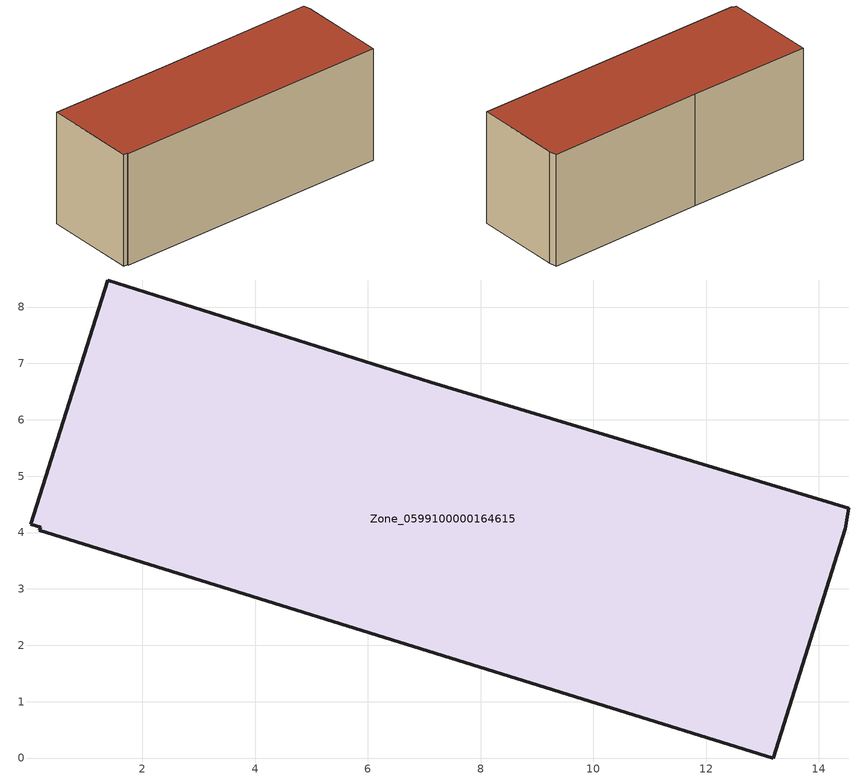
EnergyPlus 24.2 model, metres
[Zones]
Zone_0599100000164615
 floor ground (C_G): 0.02,4.15 1.38,8.48 7.11,6.67 14.53,4.43 14.47,4.07 13.19,0 0.17,4.04 0.19,4.1 z0.67
 wall outside (C_F): 13.19,0 14.47,4.07 14.53,4.43 7.11,6.67 1.38,8.48 0.02,4.15 0.19,4.1 0.17,4.04 13.19,0 z0.67:6.23
 roof outside (C_R): 1.38,8.48 0.02,4.15 0.19,4.1 0.17,4.04 13.19,0 14.47,4.07 14.53,4.43 7.11,6.67 z6.23
[BUILDING]
Pand.0599100000164615: North Axis=0; Terrain=City; Loads Convergence Tolerance Value=0.04; Temperature Convergence Tolerance Value=0.4; Solar Distribution=FullExterior; Maximum Number of Warmup Days=25; Minimum Number of Warmup Days=1
[Site:Location]
Rotterdam.The.Hague.AP_ZH_NLD Design_Conditions: Latitude=51.96; Longitude=4.45; Time Zone=1; Elevation=-4.5
[SITE:GROUNDTEMPERATURE:BUILDINGSURFACE]
18, 18, 18, 18, 18, 18, 18, 18, 18, 18, 18, 18
[MATERIAL] Thermal Absorptance=0.9; Solar Absorptance=0.7; Visible Absorptance=0.7
Name | Roughness | Thickness | Conductivity | Density | Specific Heat
G.TI.1965-1974 | MediumSmooth | 0.15 | 0.882353 | 540 | 1210
F.TI.1965-1974 | Rough | 0.3 | 0.697674 | 1920 | 840
R.TI.1965-1974 | MediumRough | 0.2 | 0.232558 | 1500 | 1000
[CONSTRUCTION]
C_G: G.TI.1965-1974
C_F: F.TI.1965-1974
C_R: R.TI.1965-1974
[ZONE]
Zone_0599100000164615: Type=1; Multiplier=1; Ceiling Height=Autocalculate; Volume=Autocalculate; Floor Area=autocalculate; Part of Total Floor Area=Yes
[ZONEINFILTRATION:DESIGNFLOWRATE]
Infil_Zone_0599100000164615: Zone or ZoneList or Space or SpaceList=Zone_0599100000164615; Schedule=AlwaysOn; Design Flow Rate Calculation Method=Flow/Area; Flow Rate per Floor Area=0.003; Constant Term Coefficient=1; Temperature Term Coefficient=0; Velocity Term Coefficient=0; Velocity Squared Term Coefficient=0
[HVACTEMPLATE:ZONE:IDEALLOADSAIRSYSTEM]
Zone_0599100000164615: Maximum Heating Supply Air Temperature=50; Minimum Cooling Supply Air Temperature=13; Maximum Heating Supply Air Humidity Ratio=0.0156; Minimum Cooling Supply Air Humidity Ratio=0.0077; Heating Limit=NoLimit; Cooling Limit=NoLimit; Dehumidification Control Type=ConstantSensibleHeatRatio; Cooling Sensible Heat Ratio=0.7; Dehumidification Setpoint=60; Humidification Control Type=None; Humidification Setpoint=30; Outdoor Air Method=None; Outdoor Air Flow Rate per Person=0.00944; Outdoor Air Flow Rate per Zone Floor Area=0; Outdoor Air Flow Rate per Zone=0; Demand Controlled Ventilation Type=None; Outdoor Air Economizer Type=NoEconomizer; Heat Recovery Type=None; Sensible Heat Recovery Effectiveness=0.7; Latent Heat Recovery Effectiveness=0.65
[ZONECONTROL:THERMOSTAT]
ThermostatControl_Zone_0599100000164615: Zone or ZoneList=Zone_0599100000164615; Control Type Schedule=DualSetpointControlType; Control 1=Thermostat_Zone_0599100000164615; Temperature Difference Between Cutout And Setpoint=0
[THERMOSTATSETPOINT:DUALSETPOINT]
Thermostat_Zone_0599100000164615: Heating Setpoint Temperature Schedule=HeatingSetpoint_Zone_0599100000164615; Cooling Setpoint Temperature Schedule=CoolingSetpoint_Zone_0599100000164615
[SCHEDULE:COMPACT]
HeatingSetpoint_Zone_0599100000164615: Through: 12/31, For: AllDays, Until: 24:00, 21
CoolingSetpoint_Zone_0599100000164615: Through: 12/31, For: AllDays, Until: 24:00, 24
DualSetpointControlType: Through: 12/31, For: AllDays, Until: 24:00, 4
AlwaysOn: Through: 12/31, For: AllDays, Until: 24:00, 1
